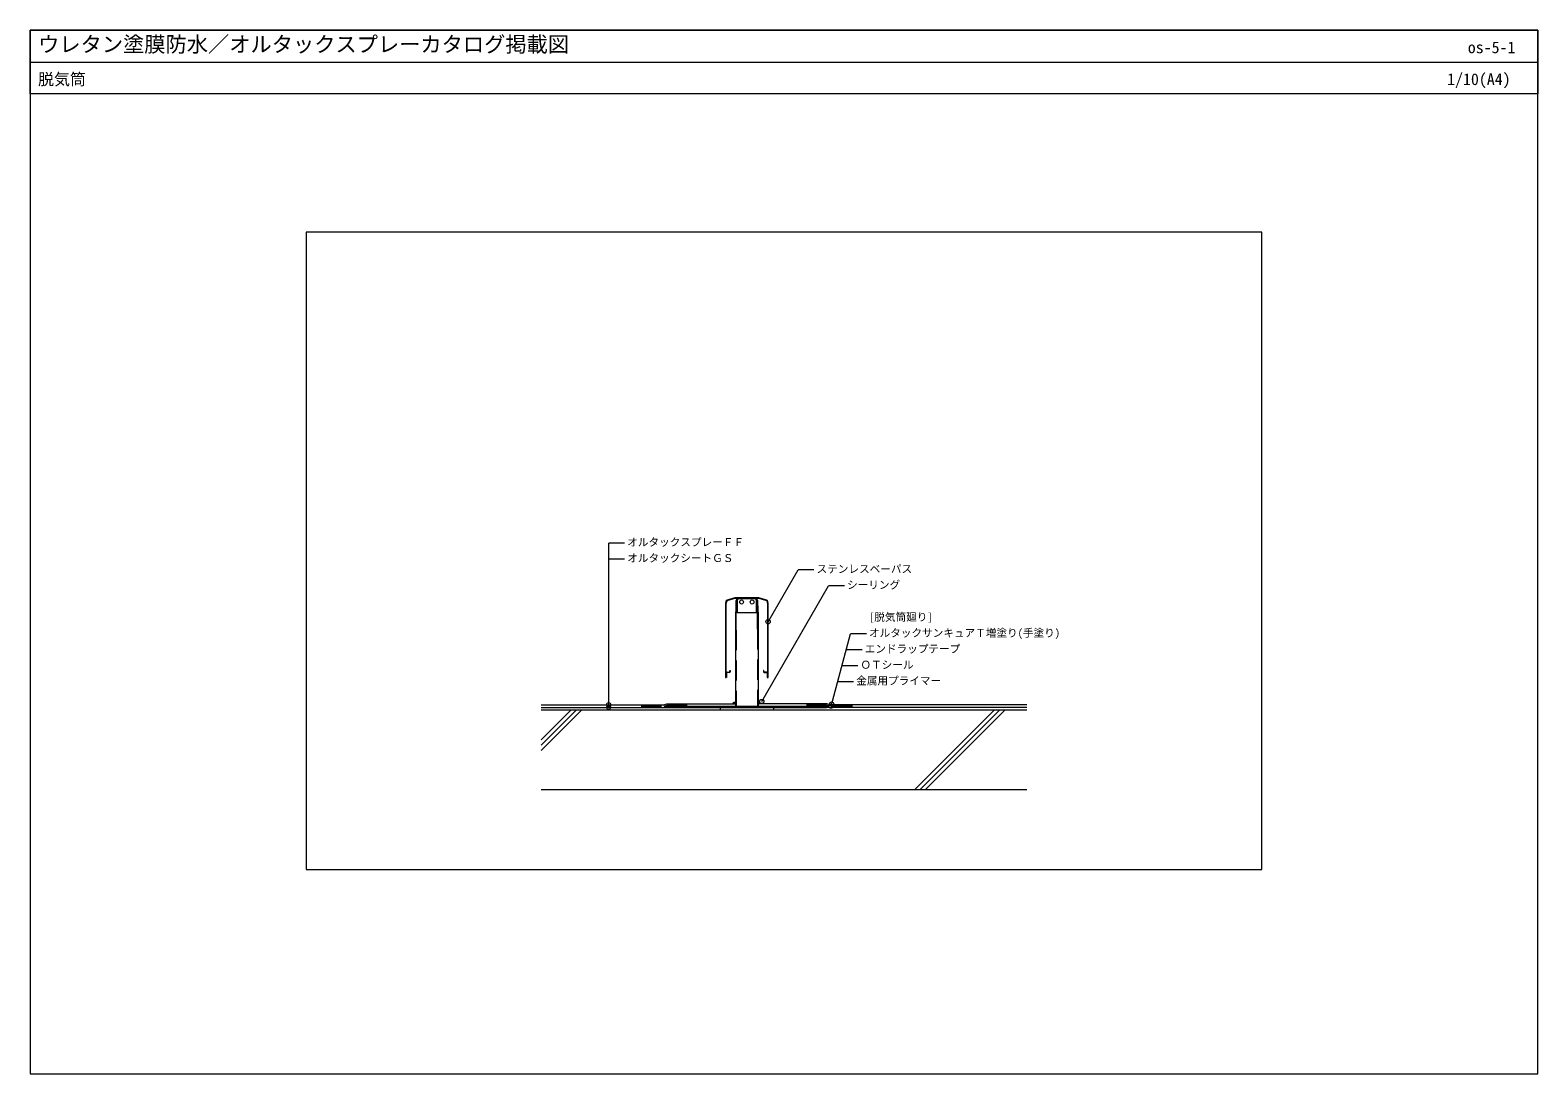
# Model space of a CAD drawing. Units: millimetres, scale not verified. Extents: x -1419 to 1421, y -983 to 983.
import ezdxf
from ezdxf.enums import TextEntityAlignment as Align

# ---------------------------------------------------------------- set-up
doc = ezdxf.new("R2010")
doc.units = ezdxf.units.MM
doc.header["$LTSCALE"] = 3
doc.linetypes.add('USER1', pattern=[19.05, 12.7, -6.35])
for name, color, linetype, lineweight in [('0-0_0', 7, 'Continuous', 18), ('0-1_WAKU', 7, 'Continuous', 18), ('0-2_KANAMONO', 4, 'Continuous', 18), ('0-3_KUTAI', 3, 'Continuous', 18), ('0-4_BOUSUI', 1, 'Continuous', 18), ('0-5_HATCH', 9, 'Continuous', 18), ('0-6_MOJI', 7, 'Continuous', 18)]:
    doc.layers.add(name, color=color, linetype=linetype, lineweight=lineweight)
doc.styles.add('ＭＳ ゴシック', font='')
doc.styles.get('ＭＳ ゴシック').set_extended_font_data('MS Gothic')

msp = doc.modelspace()

# ---------------------------------------------------------------- linework, layer by layer
at = {"layer": '0-0_0'}
msp.add_line((-1419.399, 922.645), (1420.601, 922.645), dxfattribs=at)
msp.add_lwpolyline([(-899.399, -597.717), (900.601, -597.717), (900.601, 602.283), (-899.399, 602.283)], close=True, dxfattribs=at)
at = {"layer": '0-1_WAKU'}
for points in [[(-1419.399, -982.717), (1420.601, -982.717), (1420.601, 982.645), (-1419.399, 982.645)], [(1420.601, 862.645), (-1419.399, 862.645), (-1419.399, 982.645), (1420.601, 982.645)]]:
    msp.add_lwpolyline(points, close=True, dxfattribs=at)
at = {"layer": '0-2_KANAMONO'}
for p, q in [((-89.399, -101.017), (-89.399, -91.517)), ((-87.899, -98.217), (-89.399, -98.217)), ((-87.603, -90.217), (-89.207, -90.217)), ((-84.899, -87.017), (-53.899, -87.017)), ((-53.899, -88.517), (-84.899, -88.517)), ((-49.591, -90.217), (-51.196, -90.217)), ((-49.399, -98.217), (-50.899, -98.217)), ((-29.399, -236.217), (-29.399, -96.346)), ((-87.899, -114.017), (-50.899, -114.017)), ((-106.699, -226.217), (-101.749, -226.217)), ((-101.749, -226.917), (-106.699, -226.917)), ((-32.099, -226.217), (-37.049, -226.217)), ((-37.049, -226.917), (-32.099, -226.917)), ((-108.399, -236.217), (-108.399, -227.917)), ((-30.399, -236.217), (-30.399, -227.917))]:
    msp.add_line(p, q, dxfattribs=at)
at = {"layer": '0-2_KANAMONO', "linetype": 'USER1'}
for p, q in [((-89.249, -147.076), (-89.249, -291.217)), ((-49.549, -145.359), (-49.549, -291.217))]:
    msp.add_line(p, q, dxfattribs=at)
at = {"layer": '0-2_KANAMONO'}
for points in [[(-109.399, -96.346), (-109.399, -236.217), (-108.599, -236.217), (-108.599, -96.346)], [(-34.331, -89.808), (-46.899, -86.217), (-91.899, -86.217), (-104.467, -89.808)], [(-104.248, -90.577), (-91.787, -87.017), (-47.011, -87.017), (-34.551, -90.577)], [(-89.249, -147.076), (-89.249, -113.619), (-88.587, -112.472), (-89.399, -112.472), (-89.399, -101.217), (-90.087, -101.217), (-90.087, -112.071), (-90.749, -113.217), (-90.749, -291.217)], [(-87.899, -91.517), (-87.899, -114.017), (-88.587, -114.017), (-88.587, -101.017), (-89.399, -101.017)], [(-88.587, -101.017), (-89.399, -101.235), (-89.399, -113.8), (-88.587, -114.017)], [(-89.399, -101.217), (-88.587, -101.435), (-88.587, -112.255), (-89.399, -112.472)], [(-49.399, -91.517), (-49.399, -101.017), (-50.211, -101.017), (-50.211, -114.017), (-50.899, -114.017), (-50.899, -91.517)], [(-50.211, -101.017), (-49.399, -101.235), (-49.399, -113.8), (-50.211, -114.017)], [(-49.549, -145.359), (-49.549, -113.619), (-50.211, -112.472), (-49.399, -112.472), (-49.399, -101.217), (-48.711, -101.217), (-48.711, -112.071), (-48.049, -113.217), (-48.049, -291.217)], [(-49.399, -101.217), (-50.211, -101.435), (-50.211, -112.255), (-49.399, -112.472)], [(-30.199, -96.346), (-30.199, -236.217), (-29.399, -236.217)], [(-101.449, -225.917), (-101.449, -223.217), (-100.749, -223.217), (-100.749, -225.917)], [(-37.349, -225.917), (-37.349, -223.217), (-38.049, -223.217), (-38.049, -225.917)], [(-107.699, -227.917), (-107.699, -236.217), (-108.399, -236.217)], [(-31.099, -227.917), (-31.099, -236.217), (-30.399, -236.217)]]:
    msp.add_lwpolyline(points, dxfattribs=at)
msp.add_lwpolyline([(80.601, -292.717), (80.601, -291.217), (-219.399, -291.217), (-219.399, -292.717)], close=True, dxfattribs=at)
for centre, radius, start, end in [((-102.599, -96.346), 6.8, 105.9454, 180), ((-102.599, -96.346), 6, 105.9454, 180), ((-84.899, -91.517), 4.5, 90, 180), ((-84.899, -91.517), 3, 90, 180), ((-53.899, -91.517), 4.5, 0, 90), ((-53.899, -91.517), 3, 360, 90), ((-36.199, -96.346), 6, 360, 74.0546), ((-36.199, -96.346), 6.8, 360, 74.0546), ((-106.699, -227.917), 1.7, 90, 180), ((-106.699, -227.917), 1, 90, 180), ((-101.749, -225.917), 0.3, 270, 0), ((-101.749, -225.917), 1, 270, 360), ((-37.049, -225.917), 1, 180, 270), ((-37.049, -225.917), 0.3, 180, 270), ((-32.099, -227.917), 1.7, 0, 90), ((-32.099, -227.917), 1, 360, 90)]:
    msp.add_arc(centre, radius, start, end, dxfattribs=at)
for centre in [(-79.197, -94.217), (-59.601, -94.217)]:
    msp.add_ellipse(centre, major_axis=(0, -4), ratio=0.866025, dxfattribs=at)
at = {"layer": '0-3_KUTAI'}
for p, q in [((458.101, -297.717), (-456.899, -297.717)), ((458.101, -447.717), (-456.899, -447.717))]:
    msp.add_line(p, q, dxfattribs=at)
at = {"layer": '0-4_BOUSUI'}
for points in [[(-456.899, -287.717), (-225.452, -287.717), (-220.085, -286.217), (-90.749, -286.217)], [(-456.899, -292.717), (-119.399, -292.717), (-119.399, -297.717)], [(458.101, -287.717), (86.653, -287.717), (81.286, -286.217), (-48.049, -286.217)], [(458.101, -292.717), (-19.399, -292.717), (-19.399, -297.717)]]:
    msp.add_lwpolyline(points, dxfattribs=at)
at = {"layer": '0-4_BOUSUI', "linetype": 'USER1'}
for points in [[(-268.399, -290.217), (-225.109, -290.217), (-219.742, -288.717), (-169.899, -288.717)], [(129.601, -290.217), (86.31, -290.217), (80.944, -288.717), (31.101, -288.717)]]:
    msp.add_lwpolyline(points, dxfattribs=at)
at = {"layer": '0-4_BOUSUI'}
for centre, start, end in [((-91.483, -288.043), 81.52344, 158.4901), ((-47.315, -288.043), 21.5099, 98.47656), ((-220.133, -294.543), 41.9043, 158.4901), ((81.335, -294.543), 21.5099, 138.0957)]:
    msp.add_arc(centre, 4.98, start, end, dxfattribs=at)
at = {"layer": '0-5_HATCH'}
for p, q in [((-95.902, -285.748), (-93.779, -283.624)), ((-95.025, -286.217), (-91.887, -283.08)), ((-92.03, -286.217), (-94.307, -283.941)), ((-93.678, -286.217), (-90.749, -283.289)), ((-90.749, -286.151), (-93.438, -283.463)), ((-90.749, -284.804), (-92.404, -283.149)), ((-90.749, -283.457), (-91.131, -283.076)), ((-48.049, -283.694), (-47.42, -283.064)), ((-48.049, -285.041), (-46.199, -283.19)), ((-44.884, -286.217), (-47.992, -283.11)), ((-47.879, -286.217), (-45.197, -283.536)), ((-43.537, -286.217), (-46.646, -283.109)), ((-456.899, -373.534), (-381.082, -297.717)), ((-456.899, -353.735), (-400.881, -297.717)), ((-456.899, -363.635), (-390.982, -297.717)), ((-224.706, -292.717), (-224.749, -292.674)), ((-224.569, -292.28), (-222.396, -290.107)), ((-223.359, -292.717), (-224.284, -291.792)), ((-222.012, -292.717), (-223.681, -291.048)), ((-223.659, -292.717), (-220.52, -289.578)), ((-220.665, -292.717), (-222.947, -290.435)), ((-222.312, -292.717), (-219.239, -289.644)), ((-219.399, -292.636), (-222.077, -289.958)), ((-219.399, -291.289), (-221.041, -289.647)), ((-220.965, -292.717), (-218.201, -289.953)), ((-218.124, -291.217), (-219.764, -289.577)), ((-219.618, -292.717), (-219.399, -292.498)), ((-218.118, -291.217), (-217.329, -290.428)), ((-216.777, -291.217), (-217.903, -290.091)), ((-216.771, -291.217), (-216.594, -291.04)), ((-96.071, -286.217), (-96.103, -286.185)), ((-94.724, -286.217), (-95.64, -285.301)), ((-93.377, -286.217), (-95.038, -284.556)), ((-92.331, -286.217), (-90.749, -284.636)), ((-90.984, -286.217), (-90.749, -285.983)), ((-46.231, -286.217), (-48.049, -284.399)), ((-47.578, -286.217), (-48.049, -285.746)), ((-46.531, -286.217), (-44.354, -284.04)), ((-45.184, -286.217), (-43.645, -284.678)), ((-43.275, -285.132), (-44.404, -284.003)), ((-43.837, -286.217), (-43.066, -285.446)), ((78.225, -291.217), (77.923, -290.916)), ((78.23, -291.217), (79.555, -289.892)), ((79.572, -291.217), (78.683, -290.328)), ((79.577, -291.217), (81.23, -289.564)), ((82.419, -292.717), (79.583, -289.882)), ((80.601, -291.541), (82.451, -289.69)), ((81.072, -292.717), (80.601, -292.246)), ((83.766, -292.717), (80.658, -289.61)), ((80.771, -292.717), (83.453, -290.036)), ((85.113, -292.717), (82.004, -289.609)), ((82.119, -292.717), (84.296, -290.54)), ((83.466, -292.717), (85.005, -291.178)), ((85.375, -291.632), (84.246, -290.503)), ((84.813, -292.717), (85.584, -291.946)), ((246.597, -447.717), (396.597, -297.717)), ((256.497, -447.717), (406.497, -297.717)), ((266.396, -447.717), (416.396, -297.717))]:
    msp.add_line(p, q, dxfattribs=at)
at = {"layer": '0-6_MOJI'}
for p, q in [((-299.656, 16.714), (-329.656, 16.714)), ((-329.656, -292.717), (-329.656, 16.714)), ((-299.656, -13.286), (-329.656, -13.286)), ((-29.399, -131.411), (26.977, -33.765)), ((56.977, -33.765), (26.977, -33.765)), ((-41.36, -281.554), (84.38, -63.765)), ((114.38, -63.765), (84.38, -63.765)), ((89.31, -290.217), (125.75, -154.222)), ((155.75, -154.222), (125.75, -154.222)), ((147.712, -184.222), (117.712, -184.222)), ((139.673, -214.222), (109.673, -214.222)), ((131.635, -244.222), (101.635, -244.222))]:
    msp.add_line(p, q, dxfattribs=at)
for centre in [(-29.399, -131.411), (-329.656, -287.717), (-41.36, -281.554), (90.369, -286.265), (-329.656, -292.717), (89.31, -290.217)]:
    msp.add_circle(centre, 4, dxfattribs=at)

# ---------------------------------------------------------------- texts
at = {"layer": '0-1_WAKU', "style": 'ＭＳ ゴシック'}
for s, height, p in [('ウレタン塗膜防水／オルタックスプレーカタログ掲載図', 29.33, (-1404.399, 932.645)), ('os-5-1', 21.99, (1288.646, 932.645)), ('脱気筒', 21.99, (-1404.399, 872.645)), ('1/10(A4)', 21.99, (1249.662, 872.645))]:
    msp.add_text(s, height=height, dxfattribs=at).set_placement(p, align=Align.BOTTOM_LEFT)
at = {"layer": '0-6_MOJI', "style": 'ＭＳ ゴシック'}
for s, p in [('オルタックスプレーＦＦ', (-294.656, 6.714)), ('オルタックシートＧＳ', (-294.656, -23.286)), ('ステンレスベーパス', (61.977, -43.765)), ('シーリング', (119.38, -73.765)), ('[脱気筒廻り]', (160.75, -134.222)), ('オルタックサンキュアＴ増塗り(手塗り)', (160.75, -164.222)), ('エンドラップテープ', (152.712, -194.222)), ('ＯＴシール', (144.673, -224.222)), ('金属用プライマー', (136.635, -254.222))]:
    msp.add_text(s, height=14.66, dxfattribs=at).set_placement(p, align=Align.BOTTOM_LEFT)

doc.saveas('drawing.dxf')
